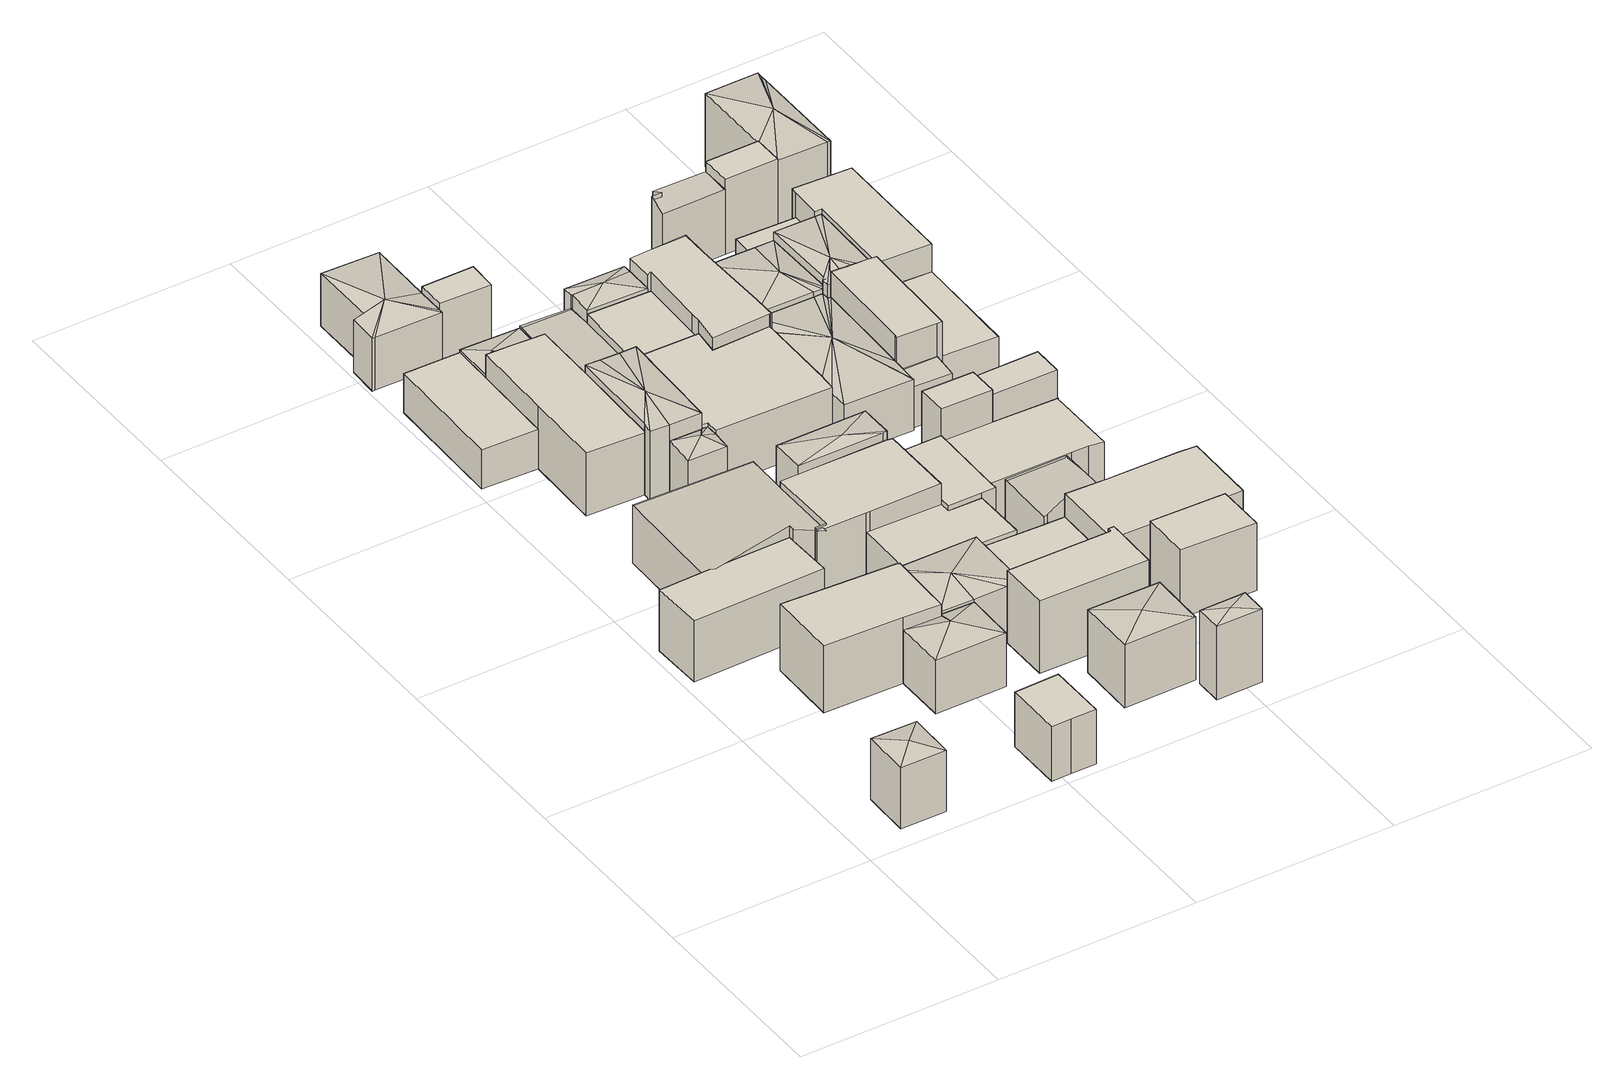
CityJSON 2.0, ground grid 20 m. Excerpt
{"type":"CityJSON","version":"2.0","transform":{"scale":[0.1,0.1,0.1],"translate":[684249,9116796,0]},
"CityObjects":{
"building1":{"type":"Building","attributes":{"Building Type":"Residential","Roof Shape":"hip","Roof Material":"Concrete Glazed Tile","Roof Material Code":"1","Roof Direction":"west","Building Height":6.47,"Roof Slope":24.5,"Footprint Area":22.32,"Solar PV Capacity Low":2.79,"Solar PV Capacity High":3.67,"Solar Annual Energy Low":4030,"Solar Annual Energy High":5311,"Suitable PV Area":16.68},"geometry":[{"type":"MultiSurface","lod":"2.2","boundaries":[[[0,1,2,3]],[[3,2,4,5]],[[2,1,6,4]],[[1,0,7,6]],[[0,3,5,7]],[[5,4,8]],[[4,6,8]],[[6,7,8]],[[7,5,8]]]}]},
"building2":{"type":"Building","attributes":{"Building Type":"Residential","Roof Shape":"flat","Roof Material":"Concrete Glazed Tile","Roof Material Code":"1","Roof Direction":"west","Building Height":6.53,"Roof Slope":7.1,"Footprint Area":70.74,"Solar PV Capacity Low":8.86,"Solar PV Capacity High":11.63,"Solar Annual Energy Low":12772,"Solar Annual Energy High":16833,"Suitable PV Area":52.88},"geometry":[{"type":"MultiSurface","lod":"2.2","boundaries":[[[9,10,11,12,13,14]],[[14,13,15,16]],[[13,12,17,15]],[[12,11,18,17]],[[11,10,19,18]],[[10,9,20,19]],[[9,14,16,20]],[[16,15,17,18,19,20]]]}]},
"building3":{"type":"Building","attributes":{"Building Type":"Residential","Roof Shape":"shed","Roof Material":"Concrete Aluminum Tile","Roof Material Code":"2","Roof Direction":"west","Building Height":6.93,"Roof Slope":11.5,"Footprint Area":81.39,"Solar PV Capacity Low":10.19,"Solar PV Capacity High":13.38,"Solar Annual Energy Low":14694,"Solar Annual Energy High":19366,"Suitable PV Area":60.84},"geometry":[{"type":"MultiSurface","lod":"2.2","boundaries":[[[21,22,23,24,25,26,27]],[[27,26,28,29]],[[26,25,30,28]],[[25,24,31,30]],[[24,23,32,31]],[[23,22,33,32]],[[22,21,34,33]],[[21,27,29,34]],[[29,28,30,31,32,33,34]]]}]},
"building4":{"type":"Building","attributes":{"Building Type":"Residential","Roof Shape":"flat","Roof Material":"Concrete Glazed Tile","Roof Material Code":"1","Roof Direction":"west","Building Height":5.84,"Roof Slope":5.7,"Footprint Area":26.34,"Solar PV Capacity Low":3.3,"Solar PV Capacity High":4.33,"Solar Annual Energy Low":4756,"Solar Annual Energy High":6268,"Suitable PV Area":19.69},"geometry":[{"type":"MultiSurface","lod":"2.2","boundaries":[[[35,36,37,38,39,40]],[[40,39,41,42]],[[39,38,43,41]],[[38,37,44,43]],[[37,36,45,44]],[[36,35,46,45]],[[35,40,42,46]],[[42,41,43,44,45,46]]]}]},
"building5":{"type":"Building","attributes":{"Building Type":"Residential","Roof Shape":"gable","Roof Material":"Concrete Glazed Tile","Roof Material Code":"1","Roof Direction":"west","Building Height":6.06,"Roof Slope":28,"Footprint Area":137.58,"Solar PV Capacity Low":17.23,"Solar PV Capacity High":22.63,"Solar Annual Energy Low":24840,"Solar Annual Energy High":32737,"Suitable PV Area":102.84},"geometry":[{"type":"MultiSurface","lod":"2.2","boundaries":[[[47,13,12,11,48,49,50,51]],[[51,50,52,53]],[[50,49,54,52]],[[49,48,55,54]],[[48,11,56,55]],[[11,12,57,56]],[[12,13,58,57]],[[13,47,59,58]],[[47,51,53,59]],[[53,52,54,55,56,57,58,59]]]}]},
"building6":{"type":"Building","attributes":{"Building Type":"Residential","Roof Shape":"flat","Roof Material":"Concrete Glazed Tile","Roof Material Code":"1","Roof Direction":"west","Building Height":4.19,"Roof Slope":13.5,"Footprint Area":71.12,"Solar PV Capacity Low":8.9,"Solar PV Capacity High":11.7,"Solar Annual Energy Low":12840,"Solar Annual Energy High":16922,"Suitable PV Area":53.16},"geometry":[{"type":"MultiSurface","lod":"2.2","boundaries":[[[60,61,62,63,64]],[[64,63,65,66]],[[63,62,67,65]],[[62,61,68,67]],[[61,60,69,68]],[[60,64,66,69]],[[66,65,67,68,69]]]}]},
"building7":{"type":"Building","attributes":{"Building Type":"Residential","Roof Shape":"hip","Roof Material":"Concrete Glazed Tile","Roof Material Code":"1","Roof Direction":"west","Building Height":5.69,"Roof Slope":27.5,"Footprint Area":36.09,"Solar PV Capacity Low":4.52,"Solar PV Capacity High":5.94,"Solar Annual Energy Low":6516,"Solar Annual Energy High":8588,"Suitable PV Area":26.98},"geometry":[{"type":"MultiSurface","lod":"2.2","boundaries":[[[26,25,24,70,71,72]],[[72,71,73,74]],[[71,70,75,73]],[[70,24,76,75]],[[24,25,77,76]],[[25,26,78,77]],[[26,72,74,78]],[[74,73,79]],[[73,75,79]],[[75,76,79]],[[76,77,79]],[[77,78,79]],[[78,74,79]]]}]},
"building8":{"type":"Building","attributes":{"Building Type":"Residential","Roof Shape":"shed","Roof Material":"Concrete Glazed Tile","Roof Material Code":"1","Roof Direction":"west","Building Height":6.54,"Roof Slope":14.6,"Footprint Area":95.98,"Solar PV Capacity Low":12.02,"Solar PV Capacity High":15.78,"Solar Annual Energy Low":17328,"Solar Annual Energy High":22838,"Suitable PV Area":71.74},"geometry":[{"type":"MultiSurface","lod":"2.2","boundaries":[[[80,64,63,81,82,83,84,85]],[[85,84,86,87]],[[84,83,88,86]],[[83,82,89,88]],[[82,81,90,89]],[[81,63,91,90]],[[63,64,92,91]],[[64,80,93,92]],[[80,85,87,93]],[[87,86,88,89,90,91,92,93]]]}]},
"building9":{"type":"Building","attributes":{"Building Type":"Residential","Roof Shape":"hip","Roof Material":"Concrete Glazed Tile","Roof Material Code":"1","Roof Direction":"west","Building Height":5.65,"Roof Slope":25.3,"Footprint Area":61.35,"Solar PV Capacity Low":7.68,"Solar PV Capacity High":10.09,"Solar Annual Energy Low":11077,"Solar Annual Energy High":14599,"Suitable PV Area":45.86},"geometry":[{"type":"MultiSurface","lod":"2.2","boundaries":[[[94,95,96,97,98,99,100,101,102]],[[102,101,103,104]],[[101,100,105,103]],[[100,99,106,105]],[[99,98,107,106]],[[98,97,108,107]],[[97,96,109,108]],[[96,95,110,109]],[[95,94,111,110]],[[94,102,104,111]],[[104,103,112]],[[103,105,112]],[[105,106,112]],[[106,107,112]],[[107,108,112]],[[108,109,112]],[[109,110,112]],[[110,111,112]],[[111,104,112]]]}]},
"building10":{"type":"Building","attributes":{"Building Type":"Residential","Roof Shape":"hip","Roof Material":"Concrete Aluminum Tile","Roof Material Code":"2","Roof Direction":"west","Building Height":6,"Roof Slope":21,"Footprint Area":59.26,"Solar PV Capacity Low":7.42,"Solar PV Capacity High":9.75,"Solar Annual Energy Low":10700,"Solar Annual Energy High":14101,"Suitable PV Area":44.3},"geometry":[{"type":"MultiSurface","lod":"2.2","boundaries":[[[113,114,21,27,26,72,115,116]],[[116,115,117,118]],[[115,72,119,117]],[[72,26,120,119]],[[26,27,121,120]],[[27,21,122,121]],[[21,114,123,122]],[[114,113,124,123]],[[113,116,118,124]],[[118,117,125]],[[117,119,125]],[[119,120,125]],[[120,121,125]],[[121,122,125]],[[122,123,125]],[[123,124,125]],[[124,118,125]]]}]},
"building11":{"type":"Building","attributes":{"Building Type":"Residential","Roof Shape":"hip","Roof Material":"Concrete Glazed Tile","Roof Material Code":"1","Roof Direction":"west","Building Height":5.72,"Roof Slope":20.6,"Footprint Area":12.36,"Solar PV Capacity Low":1.55,"Solar PV Capacity High":2.03,"Solar Annual Energy Low":2232,"Solar Annual Energy High":2942,"Suitable PV Area":9.24},"geometry":[{"type":"MultiSurface","lod":"2.2","boundaries":[[[126,127,128,129,130,131,132]],[[132,131,133,134]],[[131,130,135,133]],[[130,129,136,135]],[[129,128,137,136]],[[128,127,138,137]],[[127,126,139,138]],[[126,132,134,139]],[[134,133,140]],[[133,135,140]],[[135,136,140]],[[136,137,140]],[[137,138,140]],[[138,139,140]],[[139,134,140]]]}]},
"building12":{"type":"Building","attributes":{"Building Type":"Residential","Roof Shape":"hip","Roof Material":"Concrete Glazed Tile","Roof Material Code":"1","Roof Direction":"west","Building Height":4.47,"Roof Slope":23.1,"Footprint Area":24.45,"Solar PV Capacity Low":3.06,"Solar PV Capacity High":4.02,"Solar Annual Energy Low":4414,"Solar Annual Energy High":5818,"Suitable PV Area":18.28},"geometry":[{"type":"MultiSurface","lod":"2.2","boundaries":[[[60,64,80,85,141]],[[141,85,142,143]],[[85,80,144,142]],[[80,64,145,144]],[[64,60,146,145]],[[60,141,143,146]],[[143,142,147]],[[142,144,147]],[[144,145,147]],[[145,146,147]],[[146,143,147]]]}]},
"building13":{"type":"Building","attributes":{"Building Type":"Residential","Roof Shape":"hip","Roof Material":"Concrete Glazed Tile","Roof Material Code":"1","Roof Direction":"west","Building Height":7.4,"Roof Slope":23.5,"Footprint Area":54.32,"Solar PV Capacity Low":6.8,"Solar PV Capacity High":8.93,"Solar Annual Energy Low":9808,"Solar Annual Energy High":12926,"Suitable PV Area":40.61},"geometry":[{"type":"MultiSurface","lod":"2.2","boundaries":[[[148,149,84,83,82,150,128,127,126,151]],[[151,126,152,153]],[[126,127,154,152]],[[127,128,155,154]],[[128,150,156,155]],[[150,82,157,156]],[[82,83,158,157]],[[83,84,159,158]],[[84,149,160,159]],[[149,148,161,160]],[[148,151,153,161]],[[153,152,162]],[[152,154,162]],[[154,155,162]],[[155,156,162]],[[156,157,162]],[[157,158,162]],[[158,159,162]],[[159,160,162]],[[160,161,162]],[[161,153,162]]]}]},
"building14":{"type":"Building","attributes":{"Building Type":"Residential","Roof Shape":"flat","Roof Material":"Concrete Glazed Tile","Roof Material Code":"1","Roof Direction":"west","Building Height":6.34,"Roof Slope":6.8,"Footprint Area":14.99,"Solar PV Capacity Low":1.88,"Solar PV Capacity High":2.46,"Solar Annual Energy Low":2706,"Solar Annual Energy High":3567,"Suitable PV Area":11.2},"geometry":[{"type":"MultiSurface","lod":"2.2","boundaries":[[[163,95,94,164]],[[164,94,165,166]],[[94,95,167,165]],[[95,163,168,167]],[[163,164,166,168]],[[166,165,167,168]]]}]},
"building15":{"type":"Building","attributes":{"Building Type":"Residential","Roof Shape":"gable","Roof Material":"Concrete Glazed Tile","Roof Material Code":"1","Roof Direction":"west","Building Height":6.8,"Roof Slope":26.2,"Footprint Area":87.64,"Solar PV Capacity Low":10.97,"Solar PV Capacity High":14.41,"Solar Annual Energy Low":15823,"Solar Annual Energy High":20854,"Suitable PV Area":65.51},"geometry":[{"type":"MultiSurface","lod":"2.2","boundaries":[[[169,170,171,172,173,50,49,48,174,175,176,177]],[[177,176,178,179]],[[176,175,180,178]],[[175,174,181,180]],[[174,48,182,181]],[[48,49,183,182]],[[49,50,184,183]],[[50,173,185,184]],[[173,172,186,185]],[[172,171,187,186]],[[171,170,188,187]],[[170,169,189,188]],[[169,177,179,189]],[[179,178,180,181,182,183,184,185,186,187,188,189]]]}]},
"building16":{"type":"Building","attributes":{"Building Type":"Residential","Roof Shape":"gable","Roof Material":"Concrete Glazed Tile","Roof Material Code":"1","Roof Direction":"west","Building Height":4.56,"Roof Slope":27.9,"Footprint Area":54.53,"Solar PV Capacity Low":6.83,"Solar PV Capacity High":8.97,"Solar Annual Energy Low":9845,"Solar Annual Energy High":12974,"Suitable PV Area":40.76},"geometry":[{"type":"MultiSurface","lod":"2.2","boundaries":[[[141,85,84,149,148,151,190,191,192,193]],[[193,192,194,195]],[[192,191,196,194]],[[191,190,197,196]],[[190,151,198,197]],[[151,148,199,198]],[[148,149,200,199]],[[149,84,201,200]],[[84,85,202,201]],[[85,141,203,202]],[[141,193,195,203]],[[195,194,196,197,198,199,200,201,202,203]]]}]},
"building17":{"type":"Building","attributes":{"Building Type":"Residential","Roof Shape":"shed","Roof Material":"Concrete Glazed Tile","Roof Material Code":"1","Roof Direction":"west","Building Height":4.57,"Roof Slope":19,"Footprint Area":67.53,"Solar PV Capacity Low":8.45,"Solar PV Capacity High":11.1,"Solar Annual Energy Low":12191,"Solar Annual Energy High":16067,"Suitable PV Area":50.48},"geometry":[{"type":"MultiSurface","lod":"2.2","boundaries":[[[204,205,177,176,175,206,207]],[[207,206,208,209]],[[206,175,210,208]],[[175,176,211,210]],[[176,177,212,211]],[[177,205,213,212]],[[205,204,214,213]],[[204,207,209,214]],[[209,208,210,211,212,213,214]]]}]},
"building18":{"type":"Building","attributes":{"Building Type":"Residential","Roof Shape":"hip","Roof Material":"Concrete Glazed Tile","Roof Material Code":"1","Roof Direction":"west","Building Height":6.68,"Roof Slope":20.2,"Footprint Area":42.49,"Solar PV Capacity Low":5.32,"Solar PV Capacity High":6.99,"Solar Annual Energy Low":7672,"Solar Annual Energy High":10111,"Suitable PV Area":31.76},"geometry":[{"type":"MultiSurface","lod":"2.2","boundaries":[[[215,216,217,218]],[[218,217,219,220]],[[217,216,221,219]],[[216,215,222,221]],[[215,218,220,222]],[[220,219,223]],[[219,221,223]],[[221,222,223]],[[222,220,223]]]}]},
"building19":{"type":"Building","attributes":{"Building Type":"Residential","Roof Shape":"hip","Roof Material":"Concrete Glazed Tile","Roof Material Code":"1","Roof Direction":"west","Building Height":7.7,"Roof Slope":29,"Footprint Area":30.39,"Solar PV Capacity Low":3.8,"Solar PV Capacity High":5,"Solar Annual Energy Low":5486,"Solar Annual Energy High":7230,"Suitable PV Area":22.71},"geometry":[{"type":"MultiSurface","lod":"2.2","boundaries":[[[224,172,171,170,225]],[[225,170,226,227]],[[170,171,228,226]],[[171,172,229,228]],[[172,224,230,229]],[[224,225,227,230]],[[227,226,231]],[[226,228,231]],[[228,229,231]],[[229,230,231]],[[230,227,231]]]}]},
"building20":{"type":"Building","attributes":{"Building Type":"Residential","Roof Shape":"flat","Roof Material":"Concrete Glazed Tile","Roof Material Code":"1","Roof Direction":"west","Building Height":7.73,"Roof Slope":11.2,"Footprint Area":56.98,"Solar PV Capacity Low":7.13,"Solar PV Capacity High":9.37,"Solar Annual Energy Low":10287,"Solar Annual Energy High":13557,"Suitable PV Area":42.59},"geometry":[{"type":"MultiSurface","lod":"2.2","boundaries":[[[232,116,115,233,234,235,236,237]],[[237,236,238,239]],[[236,235,240,238]],[[235,234,241,240]],[[234,233,242,241]],[[233,115,243,242]],[[115,116,244,243]],[[116,232,245,244]],[[232,237,239,245]],[[239,238,240,241,242,243,244,245]]]}]},
"building21":{"type":"Building","attributes":{"Building Type":"Residential","Roof Shape":"shed","Roof Material":"Concrete Aluminum Tile","Roof Material Code":"2","Roof Direction":"west","Building Height":4.55,"Roof Slope":13.3,"Footprint Area":64.8,"Solar PV Capacity Low":8.11,"Solar PV Capacity High":10.66,"Solar Annual Energy Low":11699,"Solar Annual Energy High":15419,"Suitable PV Area":48.44},"geometry":[{"type":"MultiSurface","lod":"2.2","boundaries":[[[116,232,237,246,247,248,113]],[[113,248,249,250]],[[248,247,251,249]],[[247,246,252,251]],[[246,237,253,252]],[[237,232,254,253]],[[232,116,255,254]],[[116,113,250,255]],[[250,249,251,252,253,254,255]]]}]},
"building22":{"type":"Building","attributes":{"Building Type":"Residential","Roof Shape":"flat","Roof Material":"Concrete Glazed Tile","Roof Material Code":"1","Roof Direction":"west","Building Height":6.08,"Roof Slope":11.2,"Footprint Area":135.59,"Solar PV Capacity Low":16.98,"Solar PV Capacity High":22.3,"Solar Annual Energy Low":24479,"Solar Annual Energy High":32262,"Suitable PV Area":101.35},"geometry":[{"type":"MultiSurface","lod":"2.2","boundaries":[[[256,257,258,259,260,190,151,148,151,126,132,131]],[[131,132,261,262]],[[132,126,263,261]],[[126,151,264,263]],[[151,148,265,264]],[[151,190,266,264]],[[190,260,267,266]],[[260,259,268,267]],[[259,258,269,268]],[[258,257,270,269]],[[257,256,271,270]],[[256,131,262,271]],[[262,261,263,264,265,264,266,267,268,269,270,271]]]}]},
"building23":{"type":"Building","attributes":{"Building Type":"Residential","Roof Shape":"hip","Roof Material":"Concrete Glazed Tile","Roof Material Code":"1","Roof Direction":"west","Building Height":7.82,"Roof Slope":20,"Footprint Area":12.65,"Solar PV Capacity Low":1.58,"Solar PV Capacity High":2.08,"Solar Annual Energy Low":2284,"Solar Annual Energy High":3010,"Suitable PV Area":9.46},"geometry":[{"type":"MultiSurface","lod":"2.2","boundaries":[[[272,273,274,275]],[[275,274,276,277]],[[274,273,278,276]],[[273,272,279,278]],[[272,275,277,279]],[[277,276,280]],[[276,278,280]],[[278,279,280]],[[279,277,280]]]}]},
"building24":{"type":"Building","attributes":{"Building Type":"Residential","Roof Shape":"flat","Roof Material":"Concrete Glazed Tile","Roof Material Code":"1","Roof Direction":"west","Building Height":5.64,"Roof Slope":10.2,"Footprint Area":49.69,"Solar PV Capacity Low":6.22,"Solar PV Capacity High":8.17,"Solar Annual Energy Low":8972,"Solar Annual Energy High":11824,"Suitable PV Area":37.15},"geometry":[{"type":"MultiSurface","lod":"2.2","boundaries":[[[260,281,282,283,284,191,190]],[[190,191,285,286]],[[191,284,287,285]],[[284,283,288,287]],[[283,282,289,288]],[[282,281,290,289]],[[281,260,291,290]],[[260,190,286,291]],[[286,285,287,288,289,290,291]]]}]},
"building25":{"type":"Building","attributes":{"Building Type":"Residential","Roof Shape":"flat","Roof Material":"Concrete Glazed Tile","Roof Material Code":"1","Roof Direction":"west","Building Height":5.06,"Roof Slope":5,"Footprint Area":42.34,"Solar PV Capacity Low":5.3,"Solar PV Capacity High":6.96,"Solar Annual Energy Low":7643,"Solar Annual Energy High":10073,"Suitable PV Area":31.65},"geometry":[{"type":"MultiSurface","lod":"2.2","boundaries":[[[292,293,169,177,205,204,294]],[[294,204,295,296]],[[204,205,297,295]],[[205,177,298,297]],[[177,169,299,298]],[[169,293,300,299]],[[293,292,301,300]],[[292,294,296,301]],[[296,295,297,298,299,300,301]]]}]},
"building26":{"type":"Building","attributes":{"Building Type":"Residential","Roof Shape":"hip","Roof Material":"Concrete Glazed Tile","Roof Material Code":"1","Roof Direction":"west","Building Height":6.02,"Roof Slope":28.5,"Footprint Area":21.59,"Solar PV Capacity Low":2.7,"Solar PV Capacity High":3.55,"Solar Annual Energy Low":3897,"Solar Annual Energy High":5136,"Suitable PV Area":16.14},"geometry":[{"type":"MultiSurface","lod":"2.2","boundaries":[[[302,303,192,193,191,283,304]],[[304,283,305,306]],[[283,191,307,305]],[[191,193,308,307]],[[193,192,309,308]],[[192,303,310,309]],[[303,302,311,310]],[[302,304,306,311]],[[306,305,312]],[[305,307,312]],[[307,308,312]],[[308,309,312]],[[309,310,312]],[[310,311,312]],[[311,306,312]]]}]},
"building27":{"type":"Building","attributes":{"Building Type":"Residential","Roof Shape":"gable","Roof Material":"Concrete Glazed Tile","Roof Material Code":"1","Roof Direction":"west","Building Height":7.37,"Roof Slope":25.1,"Footprint Area":74.81,"Solar PV Capacity Low":9.37,"Solar PV Capacity High":12.3,"Solar Annual Energy Low":13506,"Solar Annual Energy High":17800,"Suitable PV Area":55.92},"geometry":[{"type":"MultiSurface","lod":"2.2","boundaries":[[[313,314,315,304,283,282,281,260,259,258,316,317]],[[317,316,318,319]],[[316,258,320,318]],[[258,259,321,320]],[[259,260,322,321]],[[260,281,323,322]],[[281,282,324,323]],[[282,283,325,324]],[[283,304,326,325]],[[304,315,327,326]],[[315,314,328,327]],[[314,313,329,328]],[[313,317,319,329]],[[319,318,320,321,322,323,324,325,326,327,328,329]]]}]},
"building28":{"type":"Building","attributes":{"Building Type":"Residential","Roof Shape":"gable","Roof Material":"Concrete Glazed Tile","Roof Material Code":"1","Roof Direction":"west","Building Height":5.36,"Roof Slope":30.6,"Footprint Area":39.05,"Solar PV Capacity Low":4.89,"Solar PV Capacity High":6.42,"Solar Annual Energy Low":7050,"Solar Annual Energy High":9291,"Suitable PV Area":29.19},"geometry":[{"type":"MultiSurface","lod":"2.2","boundaries":[[[246,330,331,332,248,247]],[[247,248,333,334]],[[248,332,335,333]],[[332,331,336,335]],[[331,330,337,336]],[[330,246,338,337]],[[246,247,334,338]],[[334,333,335,336,337,338]]]}]},
"building29":{"type":"Building","attributes":{"Building Type":"Residential","Roof Shape":"shed","Roof Material":"Concrete Glazed Tile","Roof Material Code":"1","Roof Direction":"west","Building Height":7.78,"Roof Slope":17.9,"Footprint Area":15.49,"Solar PV Capacity Low":1.94,"Solar PV Capacity High":2.55,"Solar Annual Energy Low":2796,"Solar Annual Energy High":3685,"Suitable PV Area":11.58},"geometry":[{"type":"MultiSurface","lod":"2.2","boundaries":[[[339,293,340,341]],[[341,340,342,343]],[[340,293,344,342]],[[293,339,345,344]],[[339,341,343,345]],[[343,342,344,345]]]}]},
"building30":{"type":"Building","attributes":{"Building Type":"Residential","Roof Shape":"shed","Roof Material":"Concrete Glazed Tile","Roof Material Code":"1","Roof Direction":"west","Building Height":7.24,"Roof Slope":11.7,"Footprint Area":36.43,"Solar PV Capacity Low":4.56,"Solar PV Capacity High":5.99,"Solar Annual Energy Low":6577,"Solar Annual Energy High":8668,"Suitable PV Area":27.23},"geometry":[{"type":"MultiSurface","lod":"2.2","boundaries":[[[346,347,348,349,350]],[[350,349,351,352]],[[349,348,353,351]],[[348,347,354,353]],[[347,346,355,354]],[[346,350,352,355]],[[352,351,353,354,355]]]}]},
"building31":{"type":"Building","attributes":{"Building Type":"Residential","Roof Shape":"hip","Roof Material":"Concrete Glazed Tile","Roof Material Code":"1","Roof Direction":"west","Building Height":5.43,"Roof Slope":24.3,"Footprint Area":98.98,"Solar PV Capacity Low":12.39,"Solar PV Capacity High":16.28,"Solar Annual Energy Low":17871,"Solar Annual Energy High":23553,"Suitable PV Area":73.99},"geometry":[{"type":"MultiSurface","lod":"2.2","boundaries":[[[356,313,317,316,257,256,357,358,359,360,361,362,363]],[[363,362,364,365]],[[362,361,366,364]],[[361,360,367,366]],[[360,359,368,367]],[[359,358,369,368]],[[358,357,370,369]],[[357,256,371,370]],[[256,257,372,371]],[[257,316,373,372]],[[316,317,374,373]],[[317,313,375,374]],[[313,356,376,375]],[[356,363,365,376]],[[365,364,377]],[[364,366,377]],[[366,367,377]],[[367,368,377]],[[368,369,377]],[[369,370,377]],[[370,371,377]],[[371,372,377]],[[372,373,377]],[[373,374,377]],[[374,375,377]],[[375,376,377]],[[376,365,377]]]}]},
"building32":{"type":"Building","attributes":{"Building Type":"Residential","Roof Shape":"shed","Roof Material":"Concrete Aluminum Tile","Roof Material Code":"2","Roof Direction":"west","Building Height":6.81,"Roof Slope":12.7,"Footprint Area":98.41,"Solar PV Capacity Low":12.32,"Solar PV Capacity High":16.18,"Solar Annual Energy Low":17767,"Solar Annual Energy High":23416,"Suitable PV Area":73.56},"geometry":[{"type":"MultiSurface","lod":"2.2","boundaries":[[[378,330,246,237,236,235,348,347,346,379,380]],[[380,379,381,382]],[[379,346,383,381]],[[346,347,384,383]],[[347,348,385,384]],[[348,235,386,385]],[[235,236,387,386]],[[236,237,388,387]],[[237,246,389,388]],[[246,330,390,389]],[[330,378,391,390]],[[378,380,382,391]],[[382,381,383,384,385,386,387,388,389,390,391]]]}]},
"building33":{"type":"Building","attributes":{"Building Type":"Residential","Roof Shape":"shed","Roof Material":"Concrete Glazed Tile","Roof Material Code":"1","Roof Direction":"west","Building Height":4.34,"Roof Slope":10.3,"Footprint Area":85.72,"Solar PV Capacity Low":10.73,"Solar PV Capacity High":14.1,"Solar Annual Energy Low":15476,"Solar Annual Energy High":20396,"Suitable PV Area":64.08},"geometry":[{"type":"MultiSurface","lod":"2.2","boundaries":[[[340,293,292,392,393,394,395,396,397]],[[397,396,398,399]],[[396,395,400,398]],[[395,394,401,400]],[[394,393,402,401]],[[393,392,403,402]],[[392,292,404,403]],[[292,293,405,404]],[[293,340,406,405]],[[340,397,399,406]],[[399,398,400,401,402,403,404,405,406]]]}]},
"building34":{"type":"Building","attributes":{"Building Type":"Residential","Roof Shape":"hip","Roof Material":"Concrete Glazed Tile","Roof Material Code":"1","Roof Direction":"west","Building Height":5.93,"Roof Slope":22.9,"Footprint Area":55.5,"Solar PV Capacity Low":6.95,"Solar PV Capacity High":9.13,"Solar Annual Energy Low":10019,"Solar Annual Energy High":13205,"Suitable PV Area":41.48},"geometry":[{"type":"MultiSurface","lod":"2.2","boundaries":[[[356,363,407,408,409,314,313]],[[313,314,410,411]],[[314,409,412,410]],[[409,408,413,412]],[[408,407,414,413]],[[407,363,415,414]],[[363,356,416,415]],[[356,313,411,416]],[[411,410,417]],[[410,412,417]],[[412,413,417]],[[413,414,417]],[[414,415,417]],[[415,416,417]],[[416,411,417]]]}]},
"building35":{"type":"Building","attributes":{"Building Type":"Residential","Roof Shape":"gable","Roof Material":"Concrete Glazed Tile","Roof Material Code":"1","Roof Direction":"west","Building Height":4.31,"Roof Slope":31.7,"Footprint Area":9.94,"Solar PV Capacity Low":1.24,"Solar PV Capacity High":1.63,"Solar Annual Energy Low":1794,"Solar Annual Energy High":2365,"Suitable PV Area":7.43},"geometry":[{"type":"MultiSurface","lod":"2.2","boundaries":[[[418,419,360,359,420]],[[420,359,421,422]],[[359,360,423,421]],[[360,419,424,423]],[[419,418,425,424]],[[418,420,422,425]],[[422,421,423,424,425]]]}]},
"building36":{"type":"Building","attributes":{"Building Type":"Residential","Roof Shape":"gable","Roof Material":"Concrete Glazed Tile","Roof Material Code":"1","Roof Direction":"west","Building Height":7.25,"Roof Slope":34.6,"Footprint Area":19.76,"Solar PV Capacity Low":2.47,"Solar PV Capacity High":3.25,"Solar Annual Energy Low":3567,"Solar Annual Energy High":4702,"Suitable PV Area":14.77},"geometry":[{"type":"MultiSurface","lod":"2.2","boundaries":[[[341,340,396,426]],[[426,396,427,428]],[[396,340,429,427]],[[340,341,430,429]],[[341,426,428,430]],[[428,427,429,430]]]}]},
"building37":{"type":"Building","attributes":{"Building Type":"Residential","Roof Shape":"shed","Roof Material":"Concrete Glazed Tile","Roof Material Code":"1","Roof Direction":"west","Building Height":7.97,"Roof Slope":17.1,"Footprint Area":48.51,"Solar PV Capacity Low":6.07,"Solar PV Capacity High":7.98,"Solar Annual Energy Low":8759,"Solar Annual Energy High":11543,"Suitable PV Area":36.26},"geometry":[{"type":"MultiSurface","lod":"2.2","boundaries":[[[431,361,360,419,418,432,433,434]],[[434,433,435,436]],[[433,432,437,435]],[[432,418,438,437]],[[418,419,439,438]],[[419,360,440,439]],[[360,361,441,440]],[[361,431,442,441]],[[431,434,436,442]],[[436,435,437,438,439,440,441,442]]]}]},
"building38":{"type":"Building","attributes":{"Building Type":"Residential","Roof Shape":"gable","Roof Material":"Concrete Glazed Tile","Roof Material Code":"1","Roof Direction":"west","Building Height":6.87,"Roof Slope":32.1,"Footprint Area":17.74,"Solar PV Capacity Low":2.22,"Solar PV Capacity High":2.92,"Solar Annual Energy Low":3203,"Solar Annual Energy High":4221,"Suitable PV Area":13.26},"geometry":[{"type":"MultiSurface","lod":"2.2","boundaries":[[[443,444,445,446,447,448,449]],[[449,448,450,451]],[[448,447,452,450]],[[447,446,453,452]],[[446,445,454,453]],[[445,444,455,454]],[[444,443,456,455]],[[443,449,451,456]],[[451,450,452,453,454,455,456]]]}]},
"building39":{"type":"Building","attributes":{"Building Type":"Residential","Roof Shape":"hip","Roof Material":"Concrete Glazed Tile","Roof Material Code":"1","Roof Direction":"west","Building Height":6.84,"Roof Slope":20.5,"Footprint Area":41.18,"Solar PV Capacity Low":5.16,"Solar PV Capacity High":6.77,"Solar Annual Energy Low":7436,"Solar Annual Energy High":9800,"Suitable PV Area":30.79},"geometry":[{"type":"MultiSurface","lod":"2.2","boundaries":[[[457,408,407,363,362,361,431,434,433,458]],[[458,433,459,460]],[[433,434,461,459]],[[434,431,462,461]],[[431,361,463,462]],[[361,362,464,463]],[[362,363,465,464]],[[363,407,466,465]],[[407,408,467,466]],[[408,457,468,467]],[[457,458,460,468]],[[460,459,469]],[[459,461,469]],[[461,462,469]],[[462,463,469]],[[463,464,469]],[[464,465,469]],[[465,466,469]],[[466,467,469]],[[467,468,469]],[[468,460,469]]]}]},
"building40":{"type":"Building","attributes":{"Building Type":"Residential","Roof Shape":"shed","Roof Material":"Concrete Glazed Tile","Roof Material Code":"1","Roof Direction":"west","Building Height":4.73,"Roof Slope":15.8,"Footprint Area":18.79,"Solar PV Capacity Low":2.35,"Solar PV Capacity High":3.09,"Solar Annual Energy Low":3393,"Solar Annual Energy High":4472,"Suitable PV Area":14.05},"geometry":[{"type":"MultiSurface","lod":"2.2","boundaries":[[[470,409,408,457,471]],[[471,457,472,473]],[[457,408,474,472]],[[408,409,475,474]],[[409,470,476,475]],[[470,471,473,476]],[[473,472,474,475,476]]]}]},
"building41":{"type":"Building","attributes":{"Building Type":"Residential","Roof Shape":"gable","Roof Material":"Concrete Glazed Tile","Roof Material Code":"1","Roof Direction":"west","Building Height":4.27,"Roof Slope":34.3,"Footprint Area":58.89,"Solar PV Capacity Low":7.37,"Solar PV Capacity High":9.68,"Solar Annual Energy Low":10631,"Solar Annual Energy High":14011,"Suitable PV Area":44.02},"geometry":[{"type":"MultiSurface","lod":"2.2","boundaries":[[[433,432,477,478]],[[478,477,479,480]],[[477,432,481,479]],[[432,433,482,481]],[[433,478,480,482]],[[480,479,481,482]]]}]},
"building42":{"type":"Building","attributes":{"Building Type":"Residential","Roof Shape":"gable","Roof Material":"Concrete Glazed Tile","Roof Material Code":"1","Roof Direction":"west","Building Height":7.96,"Roof Slope":34.3,"Footprint Area":15.98,"Solar PV Capacity Low":2,"Solar PV Capacity High":2.63,"Solar Annual Energy Low":2886,"Solar Annual Energy High":3803,"Suitable PV Area":11.95},"geometry":[{"type":"MultiSurface","lod":"2.2","boundaries":[[[483,443,449,484]],[[484,449,485,486]],[[449,443,487,485]],[[443,483,488,487]],[[483,484,486,488]],[[486,485,487,488]]]}]},
"building43":{"type":"Building","attributes":{"Building Type":"Residential","Roof Shape":"flat","Roof Material":"Concrete Glazed Tile","Roof Material Code":"1","Roof Direction":"west","Building Height":7.26,"Roof Slope":11.4,"Footprint Area":70.67,"Solar PV Capacity Low":8.85,"Solar PV Capacity High":11.62,"Solar Annual Energy Low":12758,"Solar Annual Energy High":16814,"Suitable PV Area":52.82},"geometry":[{"type":"MultiSurface","lod":"2.2","boundaries":[[[433,478,489,490,471,457,458]],[[458,457,491,492]],[[457,471,493,491]],[[471,490,494,493]],[[490,489,495,494]],[[489,478,496,495]],[[478,433,497,496]],[[433,458,492,497]],[[492,491,493,494,495,496,497]]]}]},
"building44":{"type":"Building","attributes":{"Building Type":"Residential","Roof Shape":"hip","Roof Material":"Concrete Glazed Tile","Roof Material Code":"1","Roof Direction":"west","Building Height":7.84,"Roof Slope":23.7,"Footprint Area":59.77,"Solar PV Capacity Low":7.48,"Solar PV Capacity High":9.83,"Solar Annual Energy Low":10792,"Solar Annual Energy High":14223,"Suitable PV Area":44.68},"geometry":[{"type":"MultiSurface","lod":"2.2","boundaries":[[[484,498,499,500,501,502,503,483]],[[483,503,504,505]],[[503,502,506,504]],[[502,501,507,506]],[[501,500,508,507]],[[500,499,509,508]],[[499,498,510,509]],[[498,484,511,510]],[[484,483,505,511]],[[505,504,512]],[[504,506,512]],[[506,507,512]],[[507,508,512]],[[508,509,512]],[[509,510,512]],[[510,511,512]],[[511,505,512]]]}]}
},
"vertices":[
[47,72,0],[46,23,0],[92,23,0],[93,71,0],[92,23,65],[93,71,65],[46,23,65],[47,72,65],[70,47,69],
[11,292,0],[144,294,0],[143,341,0],[143,347,0],[56,346,0],[10,345,0],[56,346,65],[10,345,65],[143,347,65],[143,341,65],[144,294,65],[11,292,65],
[195,262,0],[81,266,0],[80,196,0],[159,194,0],[197,193,0],[197,195,0],[199,261,0],[197,195,69],[199,261,69],[197,193,69],[159,194,70],[80,196,71],[81,266,71],[195,262,69],
[190,10,0],[210,10,0],[235,10,0],[235,19,0],[235,69,0],[190,68,0],[235,69,58],[190,68,58],[235,19,58],[235,10,58],[210,10,58],[190,10,58],
[58,461,0],[165,341,0],[176,341,0],[177,414,0],[178,458,0],[177,414,61],[178,458,61],[176,341,62],[165,341,67],[143,341,77],[143,347,77],[56,346,61],[58,461,62],
[66,743,0],[10,744,0],[7,618,0],[63,616,0],[65,701,0],[63,616,42],[65,701,42],[7,618,42],[10,744,42],[66,743,42],
[159,143,0],[230,143,0],[231,194,0],[230,143,57],[231,194,57],[159,143,57],[159,194,57],[197,193,57],[197,195,57],[196,177,62],
[92,701,0],[61,538,0],[119,536,0],[120,536,0],[123,635,0],[124,700,0],[123,635,65],[124,700,65],[120,536,66],[119,536,66],[61,538,67],[63,616,67],[65,701,67],[92,701,66],
[74,787,0],[74,815,0],[75,883,0],[17,885,0],[17,815,0],[5,815,0],[4,784,0],[7,784,0],[74,783,0],[7,784,56],[74,783,56],[4,784,56],[5,815,56],[17,815,56],[17,885,56],[75,883,56],[74,815,56],[74,787,56],[38,817,63],
[280,267,0],[195,267,0],[264,194,0],[279,194,0],[264,194,60],[279,194,60],[231,194,60],[197,195,60],[199,261,60],[195,262,60],[195,267,60],[280,267,60],[230,229,66],
[169,525,0],[169,524,0],[137,525,0],[135,493,0],[174,492,0],[175,512,0],[175,524,0],[175,512,57],[175,524,57],[174,492,57],[135,493,57],[137,525,57],[169,524,57],[169,525,57],[162,514,60],
[125,741,0],[124,700,45],[125,741,45],[92,701,45],[65,701,45],[66,743,45],[86,724,48],
[156,633,0],[137,634,0],[118,526,0],[173,633,0],[169,525,74],[173,633,74],[169,524,74],[137,525,74],[118,526,74],[119,536,74],[120,536,74],[123,635,74],[137,634,74],[156,633,74],[142,571,79],
[126,815,0],[125,785,0],[74,787,63],[125,785,63],[74,815,63],[126,815,63],
[290,413,0],[285,414,0],[281,414,0],[195,414,0],[191,414,0],[165,338,0],[214,337,0],[218,337,0],[290,337,0],[218,337,68],[290,337,68],[214,337,68],[165,338,68],[165,341,70],[176,341,70],[177,414,68],[191,414,68],[195,414,68],[281,414,68],[285,414,68],[290,413,68],
[173,635,0],[176,714,0],[176,739,0],[177,739,0],[176,739,46],[177,739,46],[176,714,46],[173,635,48],[173,633,48],[156,633,56],[137,634,52],[123,635,46],[124,700,46],[125,741,47],
[324,326,0],[290,326,0],[213,273,0],[324,272,0],[213,273,48],[324,272,46],[214,337,48],[218,337,48],[290,337,46],[290,326,46],[324,326,46],
[370,63,0],[371,121,0],[299,122,0],[298,63,0],[299,122,67],[298,63,67],[371,121,67],[370,63,67],[334,92,71],
[195,448,0],[285,448,0],[285,414,77],[285,448,77],[281,414,77],[195,414,77],[195,448,77],[248,427,80],
[368,193,0],[264,143,0],[373,141,0],[374,191,0],[374,197,0],[368,197,0],[374,197,77],[368,197,77],[374,191,77],[373,141,77],[264,143,77],[264,194,77],[279,194,77],[368,193,77],
[369,266,0],[351,266,0],[348,266,0],[348,266,46],[280,267,47],[351,266,46],[369,266,45],[368,197,45],[368,193,45],[279,194,47],
[291,509,0],[292,528,0],[293,610,0],[234,608,0],[237,634,0],[175,524,61],[175,512,61],[169,525,61],[173,633,61],[156,633,61],[173,635,61],[237,634,61],[234,608,61],[293,610,61],[292,528,61],[291,509,61],
[370,57,0],[370,30,0],[416,30,0],[416,57,0],[416,30,78],[416,57,78],[370,30,78],[370,57,78],[393,44,80],
[237,644,0],[239,712,0],[236,712,0],[235,712,0],[176,714,56],[173,635,56],[235,712,56],[236,712,56],[239,712,56],[237,644,56],[237,634,56],
[338,340,0],[339,413,0],[338,326,0],[324,326,51],[338,326,51],[290,326,51],[290,337,51],[290,413,51],[339,413,51],[338,340,51],
[236,749,0],[176,750,0],[236,740,0],[236,712,60],[236,740,60],[176,714,60],[177,739,60],[176,739,60],[176,750,60],[236,749,60],[206,735,64],
[295,633,0],[293,713,0],[293,741,0],[294,610,0],[295,610,0],[294,610,74],[295,610,74],[293,610,74],[234,608,74],[237,634,75],[237,644,75],[239,712,76],[236,712,74],[236,740,74],[293,741,75],[293,713,74],[295,633,74],
[411,265,0],[411,328,0],[349,328,0],[348,266,54],[351,266,55],[349,328,54],[411,328,54],[411,265,54],[369,266,65],
[339,443,0],[391,413,0],[391,443,0],[391,413,78],[391,443,78],[339,413,79],[339,443,79],
[482,190,0],[410,191,0],[407,191,0],[406,143,0],[482,141,0],[406,143,73],[482,141,72],[407,191,73],[410,191,73],[482,190,72],
[352,632,0],[291,490,0],[360,488,0],[360,491,0],[361,519,0],[364,624,0],[361,624,0],[361,632,0],[361,624,54],[361,632,54],[364,624,54],[361,519,54],[360,491,54],[360,488,54],[291,490,54],[291,509,54],[292,528,54],[294,610,54],[295,610,54],[295,633,54],[352,632,54],[329,568,61],
[483,265,0],[500,190,0],[501,264,0],[500,190,68],[501,264,68],[482,190,68],[410,191,69],[407,191,69],[374,191,70],[374,197,70],[368,197,70],[369,266,70],[411,265,69],[483,265,68],
[424,340,0],[441,340,0],[456,339,0],[456,392,0],[456,412,0],[457,412,0],[456,412,43],[457,412,43],[456,392,43],[456,339,43],[441,340,44],[424,340,44],[338,340,45],[339,413,45],[391,413,44],
[364,632,0],[363,712,0],[344,712,0],[293,713,59],[295,633,59],[344,712,59],[363,712,59],[364,632,59],[361,632,59],[352,632,59],[339,666,65],
[401,515,0],[361,516,0],[400,490,0],[360,491,44],[400,490,43],[361,519,43],[361,516,45],[401,515,45],
[456,443,0],[456,412,73],[456,443,73],[391,413,73],[391,443,73],
[380,623,0],[406,515,0],[409,622,0],[400,623,0],[409,622,80],[400,623,80],[406,515,80],[401,515,80],[361,516,81],[361,519,81],[364,624,81],[380,623,81],
[360,813,0],[358,813,0],[307,814,0],[307,800,0],[297,800,0],[297,783,0],[360,783,0],[297,783,69],[360,783,69],[297,800,77],[307,800,77],[307,814,69],[358,813,69],[360,813,69],
[404,711,0],[411,711,0],[409,622,68],[411,711,68],[400,623,68],[380,623,68],[364,624,68],[361,624,68],[361,632,68],[364,632,68],[363,712,68],[404,711,68],[381,651,72],
[345,743,0],[405,742,0],[404,711,47],[405,742,47],[363,712,48],[344,712,48],[345,743,48],
[460,510,0],[463,619,0],[460,510,45],[463,619,43],[406,515,43],[409,622,44],
[413,813,0],[413,783,0],[360,783,80],[413,783,80],[360,813,80],[413,813,80],
[464,746,0],[406,749,0],[404,711,73],[411,711,73],[405,742,73],[406,749,73],[464,746,73],[463,619,73],[409,622,73],
[463,782,0],[466,782,0],[466,884,0],[466,892,0],[466,896,0],[413,896,0],[413,896,78],[413,813,78],[466,896,78],[466,892,78],[466,884,78],[466,782,78],[463,782,78],[413,783,78],[446,841,83]
]}
